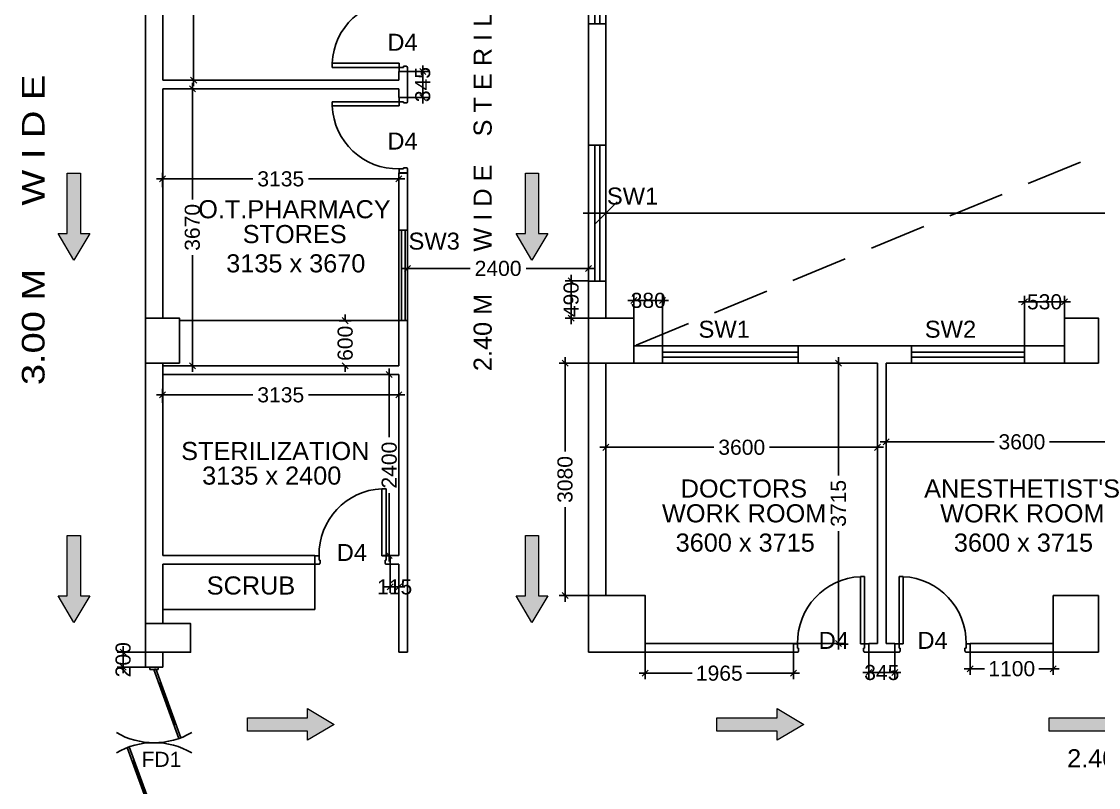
# Model space of a CAD drawing. Extents: x 7897917 to 8423973, y -6487334 to -6173396.
# Drawn here: x 7927272 to 7941552, y -6405263 to -6395110 of the extents above; entities that cross this region are included whole.
import ezdxf
from ezdxf.enums import TextEntityAlignment as Align

# ---------------------------------------------------------------- set-up
doc = ezdxf.new("R2010")
doc.units = 0
doc.header["$LTSCALE"] = 600
doc.header["$MEASUREMENT"] = 0
doc.header["$PDMODE"] = 35
doc.linetypes.add('HIDDEN2', pattern=[0.1875, 0.125, -0.0625])
doc.layers.get('0').update_dxf_attribs({"linetype": 'CONTINUOUS'})
doc.layers.get('Defpoints').update_dxf_attribs({"linetype": 'CONTINUOUS'})
for name, color, linetype in [('DIMEN', 5, 'CONTINUOUS'), ('DOOR', 32, 'CONTINUOUS'), ('Duct', 8, 'CONTINUOUS'), ('Fire Door', 10, 'CONTINUOUS'), ('joinery', 7, 'CONTINUOUS'), ('LA-column', 3, 'CONTINUOUS'), ('Room Dim', 1, 'CONTINUOUS'), ('TEXT', 6, 'CONTINUOUS'), ('TXT', 6, 'CONTINUOUS'), ('Walls', 7, 'CONTINUOUS'), ('WIN', 151, 'CONTINUOUS'), ('Working Dim', 5, 'CONTINUOUS')]:
    doc.layers.add(name, color=color, linetype=linetype)
doc.styles.add('ari', font='arial.ttf')
doc.styles.add('ARIAL', font='arial.ttf')
doc.styles.get("Standard").update_dxf_attribs({"font": 'romans.shx'})
doc.dimstyles.new('int. dim', dxfattribs={"dimtxt": 450, "dimasz": 80, "dimexe": 80, "dimexo": 0, "dimgap": 70, "dimtad": 0, "dimdec": 0, "dimzin": 12, "dimdsep": 46, "dimtxsty": 'ari', "dimblk": 'OBLIQUE', "dimcen": 2, "dimdle": 80, "dimclrd": 256, "dimclre": 256, "dimclrt": 6, "dimadec": 0, "dimazin": 0, "dimtfac": 1, "dimtdec": 0, "dimtix": 1, "dimtmove": 2, "dimatfit": 3, "dimfxl": 1, "dimtolj": 1, "dimtzin": 0, "dimlwd": -1, "dimlwe": -1, "dimarcsym": 0})
doc.dimstyles.new('STANDARD$0', dxfattribs={"dimscale": 0, "dimtxt": 150, "dimasz": 125, "dimexe": 0.75, "dimexo": 1, "dimgap": 25, "dimtad": 1, "dimdec": 0, "dimdsep": 46, "dimtxsty": 'Standard', "dimblk1": 'DOT', "dimblk2": 'DOT', "dimsah": 1, "dimcen": 2.5, "dimclrd": 1, "dimclre": 1, "dimclrt": 3, "dimadec": 0, "dimazin": 0, "dimtfac": 1, "dimtdec": 0, "dimtmove": 0, "dimatfit": 3, "dimldrblk": 'DOT', "dimfxl": 1, "dimtolj": 1, "dimtzin": 0, "dimarcsym": 0})

# ---------------------------------------------------------------- blocks, each defined once
blk = doc.blocks.new('1000')
at = {"layer": 'DOOR'}
for p, q in [((0, -100), (0, 0)), ((0, 0), (50, 0)), ((50, -100), (0, -100)), ((50, 0), (50, -2)), ((63, -49), (50, -49)), ((50, -49), (50, -100)), ((50, -100), (50, -901)), ((100, -100), (50, -100)), ((63, -13), (61, -13)), ((63, -13), (63, -49)), ((100, -901), (100, -100)), ((837, -13), (837, -49)), ((837, -13), (839, -13)), ((837, -49), (850, -49)), ((850, 0), (850, -2)), ((900, 0), (850, 0)), ((850, -49), (850, -100)), ((850, -100), (900, -100)), ((900, -100), (900, 0)), ((50, -901), (100, -901))]:
    blk.add_line(p, q, dxfattribs=at)
for centre, major_axis, start_param, end_param in [((50, -13), (-7.95, 7.95), 3.926991, 5.497787), ((850, -13), (7.95, 7.95), 0.785398, 2.356194)]:
    blk.add_ellipse(centre, major_axis=major_axis, ratio=1, start_param=start_param, end_param=end_param, dxfattribs=at)
at = {"layer": 'DOOR', "color": 145}
blk.add_ellipse((64, -115), major_axis=(-520, 590), ratio=1, start_param=2.464943, end_param=4.009476, dxfattribs=at)
blk = doc.blocks.new('A$C15456D16')
at = {"layer": 'Fire Door'}
for p, q in [((969, -4), (56, 329)), ((969, -4), (56, 329)), ((969, -4), (56, 329)), ((979, 23), (65, 355)), ((979, 23), (65, 355)), ((979, 23), (65, 355)), ((248, 289), (238, 262)), ((248, 289), (238, 262)), ((248, 289), (238, 262)), ((791, 76), (243, 276)), ((791, 76), (243, 276)), ((791, 76), (243, 276)), ((-1000, 56), (-972, 56)), ((-1000, -56), (-1000, 56)), ((-1000, 56), (-972, 56)), ((-1000, -56), (-1000, 56)), ((-1000, 56), (-972, 56)), ((-1000, -56), (-1000, 56)), ((-979, -23), (-969, 4)), ((-979, -23), (-969, 4)), ((-979, -23), (-969, 4)), ((-972, -56), (-972, 56)), ((-972, -56), (-972, 56)), ((-972, -56), (-972, 56)), ((-969, 4), (-56, -329)), ((-969, 4), (-56, -329)), ((-969, 4), (-56, -329)), ((796, 89), (786, 63)), ((796, 89), (786, 63)), ((796, 89), (786, 63)), ((979, 23), (969, -4)), ((979, 23), (969, -4)), ((979, 23), (969, -4)), ((1000, 56), (972, 56)), ((972, -56), (972, 56)), ((1000, 56), (972, 56)), ((972, -56), (972, 56)), ((1000, 56), (972, 56)), ((972, -56), (972, 56)), ((1000, -56), (1000, 56)), ((1000, -56), (1000, 56)), ((1000, -56), (1000, 56)), ((-1000, -56), (-972, -56)), ((-1000, -56), (-972, -56)), ((-1000, -56), (-972, -56)), ((-979, -23), (-65, -355)), ((-979, -23), (-65, -355)), ((-979, -23), (-65, -355)), ((-796, -89), (-786, -63)), ((-796, -89), (-786, -63)), ((-796, -89), (-786, -63)), ((-791, -76), (-243, -276)), ((-791, -76), (-243, -276)), ((-791, -76), (-243, -276)), ((1000, -56), (972, -56)), ((1000, -56), (972, -56)), ((1000, -56), (972, -56)), ((-238, -262), (-248, -289)), ((-238, -262), (-248, -289)), ((-238, -262), (-248, -289))]:
    blk.add_line(p, q, dxfattribs=at)
at = {"layer": 'Fire Door', "extrusion": (0, 0, -1)}
for centre, major_axis, start_param, end_param in [((-1000, 0), (-1000, 0), 2.617886, 3.665084), ((-1000, 0), (-1000, 0), 2.617886, 3.665084), ((-1000, 0), (-1000, 0), 2.617886, 3.665084), ((1000, 0), (1000, 0), 2.618102, 3.665299), ((1000, 0), (1000, 0), 2.618102, 3.665299), ((1000, 0), (1000, 0), 2.618102, 3.665299)]:
    blk.add_ellipse(centre, major_axis=major_axis, ratio=1, start_param=start_param, end_param=end_param, dxfattribs=at)
blk = doc.blocks.new('_Oblique')
at = {"color": 0, "linetype": 'ByBlock', "lineweight": -2}
blk.add_line((-0.5, -0.5), (0.5, 0.5), dxfattribs=at)
blk = doc.blocks.new('*D233')
at = {"layer": 'Defpoints', "color": 0, "transparency": 16777216}
for p in [(7952240, -6397650), (7935021, -6397933), (7952240, -6397930, 2)]:
    blk.add_point(p, dxfattribs=at)
at = {"layer": 'DIMEN', "color": 8, "transparency": 16777216}
for p, q in [((7935021, -6397933), (7935021, -6397350)), ((7952240, -6397930), (7952240, -6397350)), ((7934721, -6397650), (7942525, -6397650)), ((7952540, -6397650), (7944736, -6397650))]:
    blk.add_line(p, q, dxfattribs=at)
at = {"layer": 'DIMEN', "color": 8, "transparency": 16777216, "xscale": 300, "yscale": 300, "zscale": 300, "rotation": 180}
blk.add_blockref('_Oblique', (7935021, -6397650), dxfattribs=at)
at = {"layer": 'DIMEN', "color": 8, "transparency": 16777216, "xscale": 300, "yscale": 300, "zscale": 300}
blk.add_blockref('_Oblique', (7952240, -6397650), dxfattribs=at)
at = {"layer": 'DIMEN', "color": 7, "transparency": 16777216, "insert": (7943631, -6397650), "char_height": 500, "attachment_point": 5, "style": 'ari'}
blk.add_mtext('\\A1;17.22m', dxfattribs=at)
blk = doc.blocks.new('*D410')
at = {"layer": 'Defpoints', "color": 0, "transparency": 16777216}
for p in [(7932276, -6397196), (7929142, -6397303, 13), (7932276, -6397303, 13)]:
    blk.add_point(p, dxfattribs=at)
at = {"layer": 'Working Dim', "transparency": 16777216}
for p, q in [((7929062, -6397196), (7930340, -6397196)), ((7929142, -6397303), (7929142, -6397116)), ((7932356, -6397196), (7931079, -6397196)), ((7932276, -6397303), (7932276, -6397116))]:
    blk.add_line(p, q, dxfattribs=at)
at = {"layer": 'Working Dim', "transparency": 16777216, "xscale": 80, "yscale": 80, "zscale": 80, "rotation": 180}
blk.add_blockref('_Oblique', (7929142, -6397196), dxfattribs=at)
at = {"layer": 'Working Dim', "transparency": 16777216, "xscale": 80, "yscale": 80, "zscale": 80}
blk.add_blockref('_Oblique', (7932276, -6397196), dxfattribs=at)
at = {"layer": 'Working Dim', "color": 6, "transparency": 16777216, "insert": (7930709, -6397196), "char_height": 200, "attachment_point": 5, "style": 'ari'}
blk.add_mtext('\\A1;3135', dxfattribs=at)
blk = doc.blocks.new('*D422')
at = {"layer": 'Defpoints', "color": 0, "transparency": 16777216}
for p in [(7929629, -6392367, 13), (7929554, -6395887), (7929629, -6395887, 13)]:
    blk.add_point(p, dxfattribs=at)
at = {"layer": 'Working Dim', "transparency": 16777216}
for p, q in [((7929629, -6392367), (7929474, -6392367)), ((7929554, -6392287), (7929554, -6393759)), ((7929554, -6395967), (7929554, -6394495)), ((7929629, -6395887), (7929474, -6395887))]:
    blk.add_line(p, q, dxfattribs=at)
at = {"layer": 'Working Dim', "transparency": 16777216, "xscale": 80, "yscale": 80, "zscale": 80}
for p, rotation in [((7929554, -6392367), 90), ((7929554, -6395887), 270)]:
    blk.add_blockref('_Oblique', p, dxfattribs=dict(at, rotation=rotation))
at = {"layer": 'Working Dim', "color": 6, "transparency": 16777216, "insert": (7929554, -6394127), "char_height": 200, "attachment_point": 5, "rotation": 90, "style": 'ari'}
blk.add_mtext('\\A1;3520', dxfattribs=at)
blk = doc.blocks.new('*D426')
at = {"layer": 'Defpoints', "color": 0, "transparency": 16777216}
for p in [(7934791, -6398383), (7932391, -6398597, 13), (7934791, -6398597, 13)]:
    blk.add_point(p, dxfattribs=at)
at = {"layer": 'Working Dim', "transparency": 16777216}
for p, q in [((7932391, -6398597), (7932391, -6398303)), ((7934791, -6398597), (7934791, -6398303)), ((7932311, -6398383), (7933221, -6398383)), ((7934871, -6398383), (7933961, -6398383))]:
    blk.add_line(p, q, dxfattribs=at)
at = {"layer": 'Working Dim', "transparency": 16777216, "xscale": 80, "yscale": 80, "zscale": 80, "rotation": 180}
blk.add_blockref('_Oblique', (7932391, -6398383), dxfattribs=at)
at = {"layer": 'Working Dim', "transparency": 16777216, "xscale": 80, "yscale": 80, "zscale": 80}
blk.add_blockref('_Oblique', (7934791, -6398383), dxfattribs=at)
at = {"layer": 'Working Dim', "color": 6, "transparency": 16777216, "insert": (7933591, -6398383), "char_height": 200, "attachment_point": 5, "style": 'ari'}
blk.add_mtext('\\A1;2400', dxfattribs=at)
blk = doc.blocks.new('*D427')
at = {"layer": 'Defpoints', "color": 0, "transparency": 16777216}
for p in [(7938016, -6399640, 13), (7937453, -6403355, 13), (7938104, -6403355)]:
    blk.add_point(p, dxfattribs=at)
at = {"layer": 'Working Dim', "transparency": 16777216}
for p, q in [((7938016, -6399640), (7938184, -6399640)), ((7938104, -6399560), (7938104, -6401128)), ((7938104, -6403435), (7938104, -6401866)), ((7937453, -6403355), (7938184, -6403355))]:
    blk.add_line(p, q, dxfattribs=at)
at = {"layer": 'Working Dim', "transparency": 16777216, "xscale": 80, "yscale": 80, "zscale": 80}
for p, rotation in [((7938104, -6399640), 90), ((7938104, -6403355), 270)]:
    blk.add_blockref('_Oblique', p, dxfattribs=dict(at, rotation=rotation))
at = {"layer": 'Working Dim', "color": 6, "transparency": 16777216, "insert": (7938104, -6401497), "char_height": 200, "attachment_point": 5, "rotation": 90, "style": 'ari'}
blk.add_mtext('\\A1;3715', dxfattribs=at)
blk = doc.blocks.new('*D431')
at = {"layer": 'Defpoints', "color": 0, "transparency": 16777216}
for p in [(7942337, -6400682), (7938737, -6400973, 13), (7942337, -6401009, 13)]:
    blk.add_point(p, dxfattribs=at)
at = {"layer": 'Working Dim', "transparency": 16777216}
for p, q in [((7938737, -6400973), (7938737, -6400602)), ((7942337, -6401009), (7942337, -6400602)), ((7938657, -6400682), (7940169, -6400682)), ((7942417, -6400682), (7940905, -6400682))]:
    blk.add_line(p, q, dxfattribs=at)
at = {"layer": 'Working Dim', "transparency": 16777216, "xscale": 80, "yscale": 80, "zscale": 80, "rotation": 180}
blk.add_blockref('_Oblique', (7938737, -6400682), dxfattribs=at)
at = {"layer": 'Working Dim', "transparency": 16777216, "xscale": 80, "yscale": 80, "zscale": 80}
blk.add_blockref('_Oblique', (7942337, -6400682), dxfattribs=at)
at = {"layer": 'Working Dim', "color": 6, "transparency": 16777216, "insert": (7940537, -6400682), "char_height": 200, "attachment_point": 5, "style": 'ari'}
blk.add_mtext('\\A1;3600', dxfattribs=at)
blk = doc.blocks.new('*D432')
at = {"layer": 'Defpoints', "color": 0, "transparency": 16777216}
for p in [(7938622, -6400754), (7935021, -6401108, 13), (7938622, -6401108, 13)]:
    blk.add_point(p, dxfattribs=at)
at = {"layer": 'Working Dim', "transparency": 16777216}
for p, q in [((7934941, -6400754), (7936453, -6400754)), ((7935021, -6401108), (7935021, -6400674)), ((7938702, -6400754), (7937190, -6400754)), ((7938622, -6401108), (7938622, -6400674))]:
    blk.add_line(p, q, dxfattribs=at)
at = {"layer": 'Working Dim', "transparency": 16777216, "xscale": 80, "yscale": 80, "zscale": 80, "rotation": 180}
blk.add_blockref('_Oblique', (7935021, -6400754), dxfattribs=at)
at = {"layer": 'Working Dim', "transparency": 16777216, "xscale": 80, "yscale": 80, "zscale": 80}
blk.add_blockref('_Oblique', (7938622, -6400754), dxfattribs=at)
at = {"layer": 'Working Dim', "color": 6, "transparency": 16777216, "insert": (7936822, -6400754), "char_height": 200, "attachment_point": 5, "style": 'ari'}
blk.add_mtext('\\A1;3600', dxfattribs=at)
blk = doc.blocks.new('*D435')
at = {"layer": 'Defpoints', "color": 0, "transparency": 16777216}
for p in [(7929886, -6396002, 13), (7929537, -6399675), (7929886, -6399675, 13)]:
    blk.add_point(p, dxfattribs=at)
at = {"layer": 'Working Dim', "transparency": 16777216}
for p, q in [((7929537, -6395922), (7929537, -6397470)), ((7929886, -6396002), (7929457, -6396002)), ((7929537, -6399755), (7929537, -6398207)), ((7929886, -6399675), (7929457, -6399675))]:
    blk.add_line(p, q, dxfattribs=at)
at = {"layer": 'Working Dim', "transparency": 16777216, "xscale": 80, "yscale": 80, "zscale": 80}
for p, rotation in [((7929537, -6396002), 90), ((7929537, -6399675), 270)]:
    blk.add_blockref('_Oblique', p, dxfattribs=dict(at, rotation=rotation))
at = {"layer": 'Working Dim', "color": 6, "transparency": 16777216, "insert": (7929537, -6397838), "char_height": 200, "attachment_point": 5, "rotation": 90, "style": 'ari'}
blk.add_mtext('\\A1;3670', dxfattribs=at)
blk = doc.blocks.new('*D492')
at = {"layer": 'Defpoints', "color": 0, "transparency": 16777216}
for p in [(7935542, -6403470, 13), (7937507, -6403470, 13), (7937507, -6403749)]:
    blk.add_point(p, dxfattribs=at)
at = {"layer": 'Working Dim', "transparency": 16777216}
for p, q in [((7935542, -6403470), (7935542, -6403829)), ((7937507, -6403470), (7937507, -6403829)), ((7935462, -6403749), (7936164, -6403749)), ((7937587, -6403749), (7936884, -6403749))]:
    blk.add_line(p, q, dxfattribs=at)
at = {"layer": 'Working Dim', "transparency": 16777216, "xscale": 80, "yscale": 80, "zscale": 80, "rotation": 180}
blk.add_blockref('_Oblique', (7935542, -6403749), dxfattribs=at)
at = {"layer": 'Working Dim', "transparency": 16777216, "xscale": 80, "yscale": 80, "zscale": 80}
blk.add_blockref('_Oblique', (7937507, -6403749), dxfattribs=at)
at = {"layer": 'Working Dim', "color": 6, "transparency": 16777216, "insert": (7936524, -6403749), "char_height": 200, "attachment_point": 5, "style": 'ari'}
blk.add_mtext('\\A1;1965', dxfattribs=at)
blk = doc.blocks.new('*D493')
at = {"layer": 'Defpoints', "color": 0, "transparency": 16777216}
for p in [(7938507, -6403470, 13), (7938852, -6403470, 13), (7938852, -6403740)]:
    blk.add_point(p, dxfattribs=at)
at = {"layer": 'Working Dim', "transparency": 16777216}
for p, q in [((7938507, -6403470), (7938507, -6403820)), ((7938852, -6403470), (7938852, -6403820)), ((7938507, -6403740), (7938427, -6403740)), ((7938507, -6403740), (7938852, -6403740)), ((7938852, -6403740), (7938932, -6403740))]:
    blk.add_line(p, q, dxfattribs=at)
at = {"layer": 'Working Dim', "transparency": 16777216, "xscale": 80, "yscale": 80, "zscale": 80}
blk.add_blockref('_Oblique', (7938507, -6403740), dxfattribs=at)
at = {"layer": 'Working Dim', "transparency": 16777216, "xscale": 80, "yscale": 80, "zscale": 80, "rotation": 180}
blk.add_blockref('_Oblique', (7938852, -6403740), dxfattribs=at)
at = {"layer": 'Working Dim', "color": 6, "transparency": 16777216, "insert": (7938679, -6403740), "char_height": 200, "attachment_point": 5, "style": 'ari'}
blk.add_mtext('\\A1;345', dxfattribs=at)
blk = doc.blocks.new('*D494')
at = {"layer": 'Defpoints', "color": 0, "transparency": 16777216}
for p in [(7939852, -6403470, 13), (7940952, -6403470, 16), (7940952, -6403689)]:
    blk.add_point(p, dxfattribs=at)
at = {"layer": 'Working Dim', "transparency": 16777216}
for p, q in [((7939852, -6403470), (7939852, -6403769)), ((7940952, -6403470), (7940952, -6403769)), ((7939772, -6403689), (7940043, -6403689)), ((7941032, -6403689), (7940761, -6403689))]:
    blk.add_line(p, q, dxfattribs=at)
at = {"layer": 'Working Dim', "transparency": 16777216, "xscale": 80, "yscale": 80, "zscale": 80, "rotation": 180}
blk.add_blockref('_Oblique', (7939852, -6403689), dxfattribs=at)
at = {"layer": 'Working Dim', "transparency": 16777216, "xscale": 80, "yscale": 80, "zscale": 80}
blk.add_blockref('_Oblique', (7940952, -6403689), dxfattribs=at)
at = {"layer": 'Working Dim', "color": 6, "transparency": 16777216, "insert": (7940402, -6403689), "char_height": 200, "attachment_point": 5, "style": 'ari'}
blk.add_mtext('\\A1;1100', dxfattribs=at)
blk = doc.blocks.new('*D498')
at = {"layer": 'Defpoints', "color": 0, "transparency": 16777216}
for p in [(7932391, -6395772, 13), (7932592, -6395772), (7932391, -6396117, 13)]:
    blk.add_point(p, dxfattribs=at)
at = {"layer": 'Working Dim', "transparency": 16777216}
for p, q in [((7932391, -6395772), (7932672, -6395772)), ((7932592, -6395772), (7932592, -6395692)), ((7932592, -6396117), (7932592, -6395772)), ((7932391, -6396117), (7932672, -6396117)), ((7932592, -6396117), (7932592, -6396197))]:
    blk.add_line(p, q, dxfattribs=at)
at = {"layer": 'Working Dim', "transparency": 16777216, "xscale": 80, "yscale": 80, "zscale": 80}
for p, rotation in [((7932592, -6395772), 270), ((7932592, -6396117), 90)]:
    blk.add_blockref('_Oblique', p, dxfattribs=dict(at, rotation=rotation))
at = {"layer": 'Working Dim', "color": 6, "transparency": 16777216, "insert": (7932592, -6395945), "char_height": 200, "attachment_point": 5, "rotation": 90, "style": 'ari'}
blk.add_mtext('\\A1;345', dxfattribs=at)
blk = doc.blocks.new('*D499')
at = {"layer": 'Defpoints', "color": 0, "transparency": 16777216}
for p in [(7934479, -6399640), (7934791, -6399640, 2), (7934791, -6402720, 13)]:
    blk.add_point(p, dxfattribs=at)
at = {"layer": 'Working Dim', "transparency": 16777216}
for p, q in [((7934791, -6399640), (7934399, -6399640)), ((7934479, -6399560), (7934479, -6400811)), ((7934479, -6402800), (7934479, -6401548)), ((7934791, -6402720), (7934399, -6402720))]:
    blk.add_line(p, q, dxfattribs=at)
at = {"layer": 'Working Dim', "transparency": 16777216, "xscale": 80, "yscale": 80, "zscale": 80}
for p, rotation in [((7934479, -6399640), 90), ((7934479, -6402720), 270)]:
    blk.add_blockref('_Oblique', p, dxfattribs=dict(at, rotation=rotation))
at = {"layer": 'Working Dim', "color": 6, "transparency": 16777216, "insert": (7934479, -6401180), "char_height": 200, "attachment_point": 5, "rotation": 90, "style": 'ari'}
blk.add_mtext('\\A1;3080', dxfattribs=at)
blk = doc.blocks.new('*D962')
at = {"layer": 'Defpoints', "color": 0, "transparency": 16777216}
for p in [(7931482, -6399075), (7931564, -6399075), (7931482, -6399675)]:
    blk.add_point(p, dxfattribs=at)
at = {"layer": 'Working Dim', "transparency": 16777216}
for p, q in [((7931482, -6399075), (7931644, -6399075)), ((7931564, -6399075), (7931564, -6398995)), ((7931564, -6399075), (7931564, -6399084)), ((7931482, -6399675), (7931644, -6399675)), ((7931564, -6399675), (7931564, -6399666)), ((7931564, -6399675), (7931564, -6399755))]:
    blk.add_line(p, q, dxfattribs=at)
at = {"layer": 'Working Dim', "transparency": 16777216, "xscale": 80, "yscale": 80, "zscale": 80}
for p, rotation in [((7931564, -6399075), 270), ((7931564, -6399675), 90)]:
    blk.add_blockref('_Oblique', p, dxfattribs=dict(at, rotation=rotation))
at = {"layer": 'Working Dim', "color": 6, "transparency": 16777216, "insert": (7931564, -6399375), "char_height": 200, "attachment_point": 5, "rotation": 90, "style": 'ari'}
blk.add_mtext('\\A1;600', dxfattribs=at)
blk = doc.blocks.new('*D1450')
at = {"layer": 'Defpoints', "color": 0, "transparency": 16777216}
for p in [(7935771, -6398807), (7935392, -6399410), (7935771, -6399410)]:
    blk.add_point(p, dxfattribs=at)
at = {"layer": 'Working Dim', "transparency": 16777216}
for p, q in [((7935392, -6399410), (7935392, -6398727)), ((7935771, -6399410), (7935771, -6398727)), ((7935392, -6398807), (7935312, -6398807)), ((7935392, -6398807), (7935771, -6398807)), ((7935771, -6398807), (7935851, -6398807))]:
    blk.add_line(p, q, dxfattribs=at)
at = {"layer": 'Working Dim', "transparency": 16777216, "xscale": 80, "yscale": 80, "zscale": 80}
blk.add_blockref('_Oblique', (7935392, -6398807), dxfattribs=at)
at = {"layer": 'Working Dim', "transparency": 16777216, "xscale": 80, "yscale": 80, "zscale": 80, "rotation": 180}
blk.add_blockref('_Oblique', (7935771, -6398807), dxfattribs=at)
at = {"layer": 'Working Dim', "color": 6, "transparency": 16777216, "insert": (7935582, -6398807), "char_height": 200, "attachment_point": 5, "style": 'ari'}
blk.add_mtext('\\A1;380', dxfattribs=at)
blk = doc.blocks.new('*D1451')
at = {"layer": 'Defpoints', "color": 0, "transparency": 16777216}
for p in [(7940572, -6398826), (7940572, -6399410), (7941102, -6399410, 2)]:
    blk.add_point(p, dxfattribs=at)
at = {"layer": 'Working Dim', "transparency": 16777216}
for p, q in [((7940572, -6399410), (7940572, -6398746)), ((7941102, -6399410), (7941102, -6398746)), ((7940572, -6398826), (7940492, -6398826)), ((7941102, -6398826), (7940572, -6398826)), ((7941102, -6398826), (7941182, -6398826))]:
    blk.add_line(p, q, dxfattribs=at)
at = {"layer": 'Working Dim', "transparency": 16777216, "xscale": 80, "yscale": 80, "zscale": 80}
blk.add_blockref('_Oblique', (7940572, -6398826), dxfattribs=at)
at = {"layer": 'Working Dim', "transparency": 16777216, "xscale": 80, "yscale": 80, "zscale": 80, "rotation": 180}
blk.add_blockref('_Oblique', (7941102, -6398826), dxfattribs=at)
at = {"layer": 'Working Dim', "color": 6, "transparency": 16777216, "insert": (7940837, -6398826), "char_height": 200, "attachment_point": 5, "style": 'ari'}
blk.add_mtext('\\A1;530', dxfattribs=at)
blk = doc.blocks.new('*D1455')
at = {"layer": 'Defpoints', "color": 0, "transparency": 16777216}
for p in [(7934791, -6398549), (7934560, -6399040), (7934791, -6399040, 0)]:
    blk.add_point(p, dxfattribs=at)
at = {"layer": 'Working Dim', "transparency": 16777216}
for p, q in [((7934560, -6398549), (7934560, -6398469)), ((7934791, -6398549), (7934480, -6398549)), ((7934560, -6398549), (7934560, -6399040)), ((7934791, -6399040), (7934480, -6399040)), ((7934560, -6399040), (7934560, -6399120))]:
    blk.add_line(p, q, dxfattribs=at)
at = {"layer": 'Working Dim', "transparency": 16777216, "xscale": 80, "yscale": 80, "zscale": 80}
for p, rotation in [((7934560, -6398549), 270), ((7934560, -6399040), 90)]:
    blk.add_blockref('_Oblique', p, dxfattribs=dict(at, rotation=rotation))
at = {"layer": 'Working Dim', "color": 6, "transparency": 16777216, "insert": (7934560, -6398795), "char_height": 200, "attachment_point": 5, "rotation": 90, "style": 'ari'}
blk.add_mtext('\\A1;490', dxfattribs=at)
blk = doc.blocks.new('*D1498')
at = {"layer": 'Defpoints', "color": 0, "transparency": 16777216}
for p in [(7932276, -6400059), (7929142, -6400165, 13), (7932276, -6400165, 13)]:
    blk.add_point(p, dxfattribs=at)
at = {"layer": 'Working Dim', "transparency": 16777216}
for p, q in [((7929062, -6400059), (7930340, -6400059)), ((7929142, -6400165), (7929142, -6399979)), ((7932356, -6400059), (7931079, -6400059)), ((7932276, -6400165), (7932276, -6399979))]:
    blk.add_line(p, q, dxfattribs=at)
at = {"layer": 'Working Dim', "transparency": 16777216, "xscale": 80, "yscale": 80, "zscale": 80, "rotation": 180}
blk.add_blockref('_Oblique', (7929142, -6400059), dxfattribs=at)
at = {"layer": 'Working Dim', "transparency": 16777216, "xscale": 80, "yscale": 80, "zscale": 80}
blk.add_blockref('_Oblique', (7932276, -6400059), dxfattribs=at)
at = {"layer": 'Working Dim', "color": 6, "transparency": 16777216, "insert": (7930709, -6400059), "char_height": 200, "attachment_point": 5, "style": 'ari'}
blk.add_mtext('\\A1;3135', dxfattribs=at)
blk = doc.blocks.new('*D1499')
at = {"layer": 'Defpoints', "color": 0, "transparency": 16777216}
for p in [(7932276, -6399790), (7932148, -6402189), (7932276, -6402189)]:
    blk.add_point(p, dxfattribs=at)
at = {"layer": 'Working Dim', "transparency": 16777216}
for p, q in [((7932276, -6399790), (7932068, -6399790)), ((7932148, -6399710), (7932148, -6400620)), ((7932148, -6402269), (7932148, -6401360)), ((7932276, -6402189), (7932068, -6402189))]:
    blk.add_line(p, q, dxfattribs=at)
at = {"layer": 'Working Dim', "transparency": 16777216, "xscale": 80, "yscale": 80, "zscale": 80}
for p, rotation in [((7932148, -6399790), 90), ((7932148, -6402189), 270)]:
    blk.add_blockref('_Oblique', p, dxfattribs=dict(at, rotation=rotation))
at = {"layer": 'Working Dim', "color": 6, "transparency": 16777216, "insert": (7932148, -6400990), "char_height": 200, "attachment_point": 5, "rotation": 90, "style": 'ari'}
blk.add_mtext('\\A1;2400', dxfattribs=at)
blk = doc.blocks.new('*D1589')
at = {"layer": 'Defpoints', "color": 0, "transparency": 16777216}
for p in [(7932161, -6402304), (7932276, -6402304), (7932276, -6402605)]:
    blk.add_point(p, dxfattribs=at)
at = {"layer": 'Working Dim', "transparency": 16777216}
for p, q in [((7932161, -6402304), (7932161, -6402685)), ((7932276, -6402304), (7932276, -6402685)), ((7932161, -6402605), (7932081, -6402605)), ((7932161, -6402605), (7932276, -6402605)), ((7932276, -6402605), (7932356, -6402605))]:
    blk.add_line(p, q, dxfattribs=at)
at = {"layer": 'Working Dim', "transparency": 16777216, "xscale": 80, "yscale": 80, "zscale": 80}
blk.add_blockref('_Oblique', (7932161, -6402605), dxfattribs=at)
at = {"layer": 'Working Dim', "transparency": 16777216, "xscale": 80, "yscale": 80, "zscale": 80, "rotation": 180}
blk.add_blockref('_Oblique', (7932276, -6402605), dxfattribs=at)
at = {"layer": 'Working Dim', "color": 6, "transparency": 16777216, "insert": (7932219, -6402605), "char_height": 200, "attachment_point": 5, "style": 'ari'}
blk.add_mtext('\\A1;115', dxfattribs=at)
blk = doc.blocks.new('A$C279266B1')
at = {"lineweight": 0}
h = blk.add_hatch(color=3, dxfattribs=at)
h.set_gradient(color1=(55, 181, 38), color2=(106, 220, 91), rotation=90, one_color=1, tint=0.61, name='CYLINDER')
h.paths.add_polyline_path([(0, -88), (-798, -88), (-798, -211), (-1152, 0), (-798, 211), (-798, 88), (0, 88)])
at = {"color": 7, "lineweight": 0, "flags": 128}
blk.add_lwpolyline([(0, -88), (-798, -88), (-798, -211), (-1152, 0), (-798, 211), (-798, 88), (0, 88), (0, -88)], dxfattribs=at)
blk = doc.blocks.new('*D2376')
at = {"layer": 'Defpoints', "color": 0, "transparency": 16777216}
for p in [(7928914, -6403470), (7928619, -6403669), (7928914, -6403669)]:
    blk.add_point(p, dxfattribs=at)
at = {"layer": 'Working Dim', "transparency": 16777216}
for p, q in [((7928914, -6403470), (7928539, -6403470)), ((7928619, -6403470), (7928619, -6403390)), ((7928619, -6403470), (7928619, -6403669)), ((7928914, -6403669), (7928539, -6403669)), ((7928619, -6403669), (7928619, -6403749))]:
    blk.add_line(p, q, dxfattribs=at)
at = {"layer": 'Working Dim', "transparency": 16777216, "xscale": 80, "yscale": 80, "zscale": 80}
for p, rotation in [((7928619, -6403470), 270), ((7928619, -6403669), 90)]:
    blk.add_blockref('_Oblique', p, dxfattribs=dict(at, rotation=rotation))
at = {"layer": 'Working Dim', "color": 6, "transparency": 16777216, "insert": (7928619, -6403570), "char_height": 200, "attachment_point": 5, "rotation": 90, "style": 'ari'}
blk.add_mtext('\\A1;200', dxfattribs=at)

msp = doc.modelspace()

# ---------------------------------------------------------------- linework, layer by layer
at = {"layer": 'Duct', "color": 8, "linetype": 'HIDDEN2', "ltscale": 10}
msp.add_line((7951719.956, -6392693.278), (7935391.545, -6399409.648), dxfattribs=at)
at = {"layer": 'LA-column', "color": 2, "elevation": 2.39}
for points in [[(7929364.046, -6399639.608), (7929364.046, -6399039.608), (7928914.046, -6399039.608), (7928914.046, -6399639.608)], [(7935391.545, -6399639.616), (7935391.545, -6399039.616), (7934791.545, -6399039.616), (7934791.545, -6399639.616)], [(7941552.046, -6399639.615), (7941552.046, -6399039.615), (7941102.046, -6399039.615), (7941102.046, -6399639.615)], [(7934791.545, -6403469.616), (7935541.545, -6403469.616), (7935541.545, -6402719.616), (7934791.545, -6402719.616)], [(7941552.046, -6403469.616), (7941552.046, -6402719.616), (7940952.046, -6402719.616), (7940952.046, -6403469.616)], [(7928914.041, -6403469.608), (7929514.041, -6403469.608), (7929514.041, -6403089.608), (7928914.041, -6403089.608)]]:
    msp.add_lwpolyline(points, close=True, dxfattribs=at)
at = {"layer": 'Walls', "linetype": 'Continuous'}
for p, q in [((7928913.951, -6395944.624), (7928913.954, -6392849.63)), ((7929143.95, -6395887.157), (7929143.951, -6392849.671)), ((7934791.455, -6392849.616), (7934791.455, -6399039.534)), ((7935021.455, -6392849.616), (7935021.455, -6399039.534)), ((7932276.458, -6395772.336), (7932276.458, -6395887.157)), ((7932391.458, -6395772.336), (7932276.458, -6395772.336)), ((7932391.458, -6395772.336), (7932391.458, -6396116.978)), ((7928913.951, -6395944.624), (7928913.954, -6399039.608)), ((7932276.458, -6395887.157), (7929143.949, -6395887.157)), ((7929143.949, -6399039.608), (7929143.95, -6396002.157)), ((7932276.458, -6396002.157), (7929143.949, -6396002.157)), ((7932276.458, -6396002.157), (7932276.458, -6396116.978)), ((7932391.458, -6396116.978), (7932276.458, -6396116.978)), ((7932276.458, -6397117.083), (7932276.458, -6399674.672)), ((7932391.458, -6397117.083), (7932276.458, -6397117.083)), ((7932391.458, -6397117.083), (7932391.458, -6403469.671)), ((7932276.458, -6399074.672), (7929364.046, -6399074.672)), ((7941102.046, -6399409.648), (7935391.545, -6399409.648)), ((7928913.954, -6399639.608), (7928913.957, -6403089.608, 2.39)), ((7929143.954, -6399639.608), (7929143.954, -6402189.497)), ((7934791.458, -6399639.616, 2.39), (7934791.458, -6402719.623)), ((7935021.458, -6399639.616), (7935021.458, -6402719.623)), ((7938621.817, -6399639.648), (7935391.545, -6399639.648)), ((7938621.817, -6399639.535), (7938621.817, -6403354.534)), ((7938736.817, -6399639.535), (7938736.817, -6403354.534)), ((7941102.046, -6399639.648), (7938736.817, -6399639.648)), ((7932276.458, -6399674.672), (7929143.954, -6399674.672)), ((7932276.458, -6399789.671), (7929143.954, -6399789.671)), ((7932276.458, -6399789.671), (7932276.458, -6402189.497)), ((7929143.954, -6402189.497), (7931161.353, -6402189.497)), ((7931161.353, -6402304.497), (7931161.353, -6402189.497)), ((7932161.458, -6402189.497), (7932276.458, -6402189.497)), ((7932161.458, -6402304.497), (7932161.458, -6402189.497)), ((7929143.954, -6402304.497), (7929143.954, -6403089.608)), ((7929143.954, -6402304.497), (7931161.353, -6402304.497)), ((7931161.074, -6402304.498), (7931161.074, -6402904.497)), ((7932161.458, -6402304.497), (7932276.458, -6402304.497)), ((7932276.458, -6402304.497), (7932276.458, -6403469.671)), ((7929143.954, -6402904.497), (7931161.353, -6402904.497)), ((7929513.907, -6403354.672), (7929513.866, -6403354.672)), ((7935541.637, -6403354.534), (7937506.89, -6403354.534)), ((7937506.89, -6403469.535), (7937506.89, -6403354.534)), ((7938506.996, -6403354.534), (7938621.817, -6403354.534)), ((7938506.996, -6403469.535), (7938506.996, -6403354.534)), ((7938736.817, -6403354.534), (7938851.638, -6403354.534)), ((7938851.638, -6403469.535), (7938851.638, -6403354.534)), ((7939851.743, -6403354.534), (7940952.046, -6403354.534, 2.39)), ((7939851.743, -6403469.534), (7939851.743, -6403354.534)), ((7928913.911, -6403669.497), (7928913.911, -6403469.541)), ((7929143.922, -6403669.497), (7929143.922, -6403469.541)), ((7929513.907, -6403469.671), (7929513.866, -6403469.671)), ((7932391.458, -6403469.671), (7932276.458, -6403469.671)), ((7937506.89, -6403469.535), (7935541.637, -6403469.535)), ((7938851.638, -6403469.535), (7938506.996, -6403469.535)), ((7940952.046, -6403469.534, 2.39), (7939851.743, -6403469.534)), ((7929143.922, -6403669.497), (7928913.911, -6403669.497))]:
    msp.add_line(p, q, dxfattribs=at)
at = {"layer": 'WIN', "linetype": 'Continuous'}
for p, q in [((7932276.458, -6397874.671), (7932391.459, -6397874.671)), ((7932276.458, -6399074.671), (7932391.459, -6399074.671))]:
    msp.add_line(p, q, dxfattribs=at)
for points in [[(7935021.455, -6395139.774), (7935021.455, -6393339.774), (7934791.455, -6393339.774), (7934791.455, -6395139.774)], [(7934938.672, -6395139.774), (7934938.672, -6393339.774), (7934874.238, -6393339.774), (7934874.238, -6395139.774)], [(7935021.455, -6396749.294), (7935021.455, -6398549.294), (7934791.455, -6398549.294), (7934791.455, -6396749.294)], [(7934938.672, -6396749.294), (7934938.672, -6398549.294), (7934874.238, -6398549.294), (7934874.238, -6396749.294)], [(7935771.455, -6399409.648), (7937571.455, -6399409.648), (7937571.455, -6399639.648), (7935771.455, -6399639.648)], [(7935771.455, -6399492.431), (7937571.455, -6399492.431), (7937571.455, -6399556.865), (7935771.455, -6399556.865)], [(7939071.956, -6399409.648), (7940571.956, -6399409.648), (7940571.956, -6399639.648), (7939071.956, -6399639.648)], [(7939071.956, -6399492.432), (7940571.956, -6399492.432), (7940571.956, -6399556.865), (7939071.956, -6399556.865)]]:
    msp.add_lwpolyline(points, close=True, dxfattribs=at)
for points in [[(7932276.458, -6399074.672), (7932276.458, -6397874.671)], [(7932308.675, -6399074.672), (7932308.675, -6397874.672)], [(7932359.242, -6399074.672), (7932359.242, -6397874.672)], [(7932391.458, -6399074.672), (7932391.459, -6397874.672)]]:
    msp.add_lwpolyline(points, dxfattribs=at)

# ---------------------------------------------------------------- block references
at = {"layer": 'DOOR', "linetype": 'Continuous', "zscale": 1.111537974327832}
for p, xscale, yscale, rotation in [((7932391.458, -6395772.615), -1.111537974327832, 1.111537974327803, 269.9999867502544), ((7932391.458, -6396117.256), 1.111537974327832, 1.111537974327832, 270.0000132497456), ((7932161.458, -6402304.497), 1.111537974327832, 1.111537974327832, 180.0000132497456), ((7938506.996, -6403469.626), 1.111537974327832, 1.111537974327832, 180.0000132497456), ((7938851.638, -6403469.626), -1.111537974327832, 1.111537974327803, 179.9999867502544)]:
    msp.add_blockref('1000', p, dxfattribs=dict(at, xscale=xscale, yscale=yscale, rotation=rotation))
at = {"layer": 'Fire Door', "color": 3, "lineweight": 0, "xscale": -1, "rotation": 90}
msp.add_blockref('A$C15456D16', (7929028.916, -6404669.497), dxfattribs=at)
at = {"layer": 'Room Dim', "color": 3, "lineweight": 0}
for p, rotation in [((7927966.702, -6397121.294), 90), ((7934040.436, -6397121.294), 90), ((7927966.702, -6401923.397), 90), ((7934040.436, -6401923.397), 90), ((7930265.839, -6404426.478), 180), ((7936492.158, -6404426.478), 180), ((7940896.217, -6404426.478), 180)]:
    msp.add_blockref('A$C279266B1', p, dxfattribs=dict(at, rotation=rotation))

# ---------------------------------------------------------------- texts
at = {"layer": 'Fire Door', "style": 'ARIAL'}
msp.add_text('FD1', height=200, dxfattribs=at).set_placement((7929126.675, -6404989.903), align=Align.CENTER)
at = {"layer": 'joinery', "style": 'ari'}
for p in [(7932122.379, -6395496.608, -64.554), (7932122.379, -6396806.308, -64.554), (7931450.672, -6402260.419, 5.135), (7937841.861, -6403425.547, -0.6), (7939151.561, -6403425.547, -0.6)]:
    msp.add_text('D4', height=225, dxfattribs=at).set_placement(p)
for s, p in [('SW1', (7935374.221, -6397535.242)), ('SW3', (7932743.647, -6398132.838)), ('SW1', (7936589.337, -6399300.805)), ('SW2', (7939589.838, -6399300.806))]:
    msp.add_text(s, height=225, dxfattribs=at).set_placement(p, align=Align.CENTER)
at = {"layer": 'Room Dim', "style": 'ARIAL'}
for s, p in [('3135 x 3670', (7930908.263, -6398434.715)), ('3135 x 2400', (7930588.99, -6401248.345)), ('3600 x 3715', (7936868.074, -6402136.772)), ('3600 x 3715', (7940557.424, -6402136.772))]:
    msp.add_text(s, height=240, dxfattribs=at).set_placement(p, align=Align.CENTER)
at = {"layer": 'TEXT', "color": 7, "style": 'ARIAL'}
for s, p in [('O.T.PHARMACY', (7930890.366, -6397717.524)), ('STORES', (7930893.931, -6398046.808)), ('STERILIZATION', (7930636.311, -6400922.125)), ('DOCTORS', (7936850.177, -6401419.581)), ("ANESTHETIST'S", (7940539.527, -6401419.581)), ('WORK ROOM', (7936853.742, -6401748.865)), ('WORK ROOM', (7940543.092, -6401748.865)), ('SCRUB', (7930314.006, -6402705.217, -10.867))]:
    msp.add_text(s, height=240, dxfattribs=at).set_placement(p, align=Align.CENTER)
at = {"layer": 'TXT', "color": 7, "style": 'ARIAL', "width": 1.2}
msp.add_text('3.00 M      W I D E      C O R R I D O R', height=300.52174, rotation=90, dxfattribs=at).set_placement((7927576.6, -6395590.818), align=Align.CENTER)
at = {"layer": 'TXT', "color": 7, "style": 'ARIAL'}
msp.add_text('2.40 M      W I D E    S T E R I L E     C O R R I D O R', height=240, rotation=90, dxfattribs=at).set_placement((7933506.132, -6395738.675), align=Align.CENTER)
msp.add_text('2.40 M      W I D E    S T E R I L E     C O R R I D O R', height=240, dxfattribs=at).set_placement((7945141.631, -6404996.031), align=Align.CENTER)

# ---------------------------------------------------------------- dimensions: what is measured, and where the dimension line sits
at = {"layer": 'DIMEN'}
dim = msp.add_linear_dim(base=(7952240.046, -6397650.322), p1=(7935021.455, -6397932.616), p2=(7952240.046, -6397929.616, 2.39), dimstyle='STANDARD$0', override={"dimscale": 1, "dimtxt": 500, "dimasz": 300, "dimexe": 300, "dimexo": 0, "dimgap": 1, "dimtad": 0, "dimdec": 2, "dimlfac": 0.001, "dimzin": 0, "dimpost": 'm', "dimtxsty": 'ari', "dimblk1": 'Oblique', "dimblk2": 'Oblique', "dimcen": 0, "dimdle": 300, "dimclrd": 8, "dimclre": 8, "dimclrt": 7, "dimadec": 2, "dimtdec": 2, "dimtmove": 2, "dimfxl": 0.75, "dimfrac": 1, "dimlwd": 65535, "dimlwe": 65535}, dxfattribs=at)
dim.commit()
dim.dimension.update_dxf_attribs({"geometry": '*D233', "text_midpoint": (7943630.751, -6397650.322)})
at = {"layer": 'Working Dim'}
for base, p1, p2, angle, override, picture, middle in [((7929554.493, -6395887.157), (7929629.415, -6392366.671, 13.302), (7929629.415, -6395887.157, 13.302), 270, {"dimtxt": 200}, '*D422', (7929554.493, -6394126.914)), ((7932592.061, -6395772.336), (7932391.458, -6396116.978, 13.302), (7932391.458, -6395772.336, 13.302), 270, {"dimtxt": 200}, '*D498', (7932592.061, -6395944.657)), ((7931563.832, -6399074.672), (7931481.64, -6399674.672), (7931481.64, -6399074.672), 270, {"dimtxt": 200, "dimarcsym": 1}, '*D962', (7931563.832, -6399374.672)), ((7934478.686, -6399639.616), (7934791.458, -6402719.623, 13.302), (7934791.458, -6399639.616, 2.39), 270, {"dimtxt": 200}, '*D499', (7934478.686, -6401179.619)), ((7938104.113, -6403354.534), (7938015.679, -6399639.648, 13.302), (7937453.203, -6403354.534, 13.302), 270, {"dimtxt": 200}, '*D427', (7938104.113, -6401497.091)), ((7932148.088, -6402189.497), (7932276.458, -6399789.671), (7932276.458, -6402189.497), 270, {"dimtxt": 200}, '*D1499', (7932148.088, -6400989.584)), ((7928618.785, -6403669.497), (7928913.911, -6403469.541), (7928913.911, -6403669.497), 90, {"dimtxt": 200, "dimarcsym": 1}, '*D2376', (7928618.785, -6403569.519))]:
    dim = msp.add_linear_dim(base=base, p1=p1, p2=p2, angle=angle, dimstyle='int. dim', override=override, dxfattribs=at)
    dim.commit()
    dim.dimension.update_dxf_attribs({"geometry": picture, "text_midpoint": middle})
dim = msp.add_linear_dim(base=(7929536.895, -6399674.672), p1=(7929886.085, -6396002.157, 13.302), p2=(7929886.085, -6399674.672, 13.302), angle=270, text='3670', dimstyle='int. dim', override={"dimtxt": 200}, dxfattribs=at)
dim.commit()
dim.dimension.update_dxf_attribs({"geometry": '*D435', "text_midpoint": (7929536.895, -6397838.414)})
for base, p1, p2, override, picture, middle in [((7932276.458, -6397196.392), (7929141.955, -6397302.828, 13.302), (7932276.458, -6397302.828, 13.302), {"dimtxt": 200}, '*D410', (7930709.207, -6397196.392)), ((7934791.458, -6398383.454), (7932391.458, -6398596.549, 13.302), (7934791.458, -6398596.549, 13.302), {"dimtxt": 200}, '*D426', (7933591.458, -6398383.454)), ((7932276.458, -6400058.883), (7929141.955, -6400165.319, 13.302), (7932276.458, -6400165.319, 13.302), {"dimtxt": 200}, '*D1498', (7930709.207, -6400058.883)), ((7938621.817, -6400754.096), (7935021.458, -6401107.588, 13.302), (7938621.817, -6401107.588, 13.302), {"dimtxt": 200}, '*D432', (7936821.637, -6400754.096)), ((7942337.138, -6400681.872), (7938736.817, -6400973.079, 13.302), (7942337.138, -6401009.479, 13.302), {"dimtxt": 200}, '*D431', (7940536.977, -6400681.872)), ((7932276.458, -6402604.842), (7932161.458, -6402304.497), (7932276.458, -6402304.497), {"dimtxt": 200, "dimarcsym": 1}, '*D1589', (7932218.958, -6402604.842)), ((7937506.89, -6403748.929), (7935541.637, -6403469.535, 13.302), (7937506.89, -6403469.535, 13.302), {"dimtxt": 200}, '*D492', (7936524.264, -6403748.929)), ((7938851.638, -6403739.818), (7938506.996, -6403469.535, 13.302), (7938851.638, -6403469.535, 13.302), {"dimtxt": 200}, '*D493', (7938679.317, -6403739.818)), ((7940952.046, -6403688.582), (7939851.743, -6403469.534, 13.302), (7940952.046, -6403469.534, 15.691), {"dimtxt": 200}, '*D494', (7940401.894, -6403688.582))]:
    dim = msp.add_linear_dim(base=base, p1=p1, p2=p2, dimstyle='int. dim', override=override, dxfattribs=at)
    dim.commit()
    dim.dimension.update_dxf_attribs({"geometry": picture, "text_midpoint": middle})
at = {"layer": 'Working Dim', "color": 7}
dim = msp.add_linear_dim(base=(7934560.218, -6399039.76), p1=(7934791.455, -6398549.294), p2=(7934791.455, -6399039.76, -0.329), angle=270, dimstyle='int. dim', override={"dimtxt": 200, "dimarcsym": 1}, dxfattribs=at)
dim.commit()
dim.dimension.update_dxf_attribs({"geometry": '*D1455', "text_midpoint": (7934560.218, -6398794.527)})
for base, p1, p2, picture, middle in [((7935771.455, -6398807.3), (7935391.545, -6399409.648), (7935771.455, -6399409.648), '*D1450', (7935581.5, -6398807.3)), ((7940571.956, -6398825.846), (7941102.046, -6399409.648, 2.39), (7940571.956, -6399409.648), '*D1451', (7940837.001, -6398825.846))]:
    dim = msp.add_linear_dim(base=base, p1=p1, p2=p2, dimstyle='int. dim', override={"dimtxt": 200, "dimarcsym": 1}, dxfattribs=at)
    dim.commit()
    dim.dimension.update_dxf_attribs({"geometry": picture, "text_midpoint": middle})

doc.saveas('drawing.dxf')
